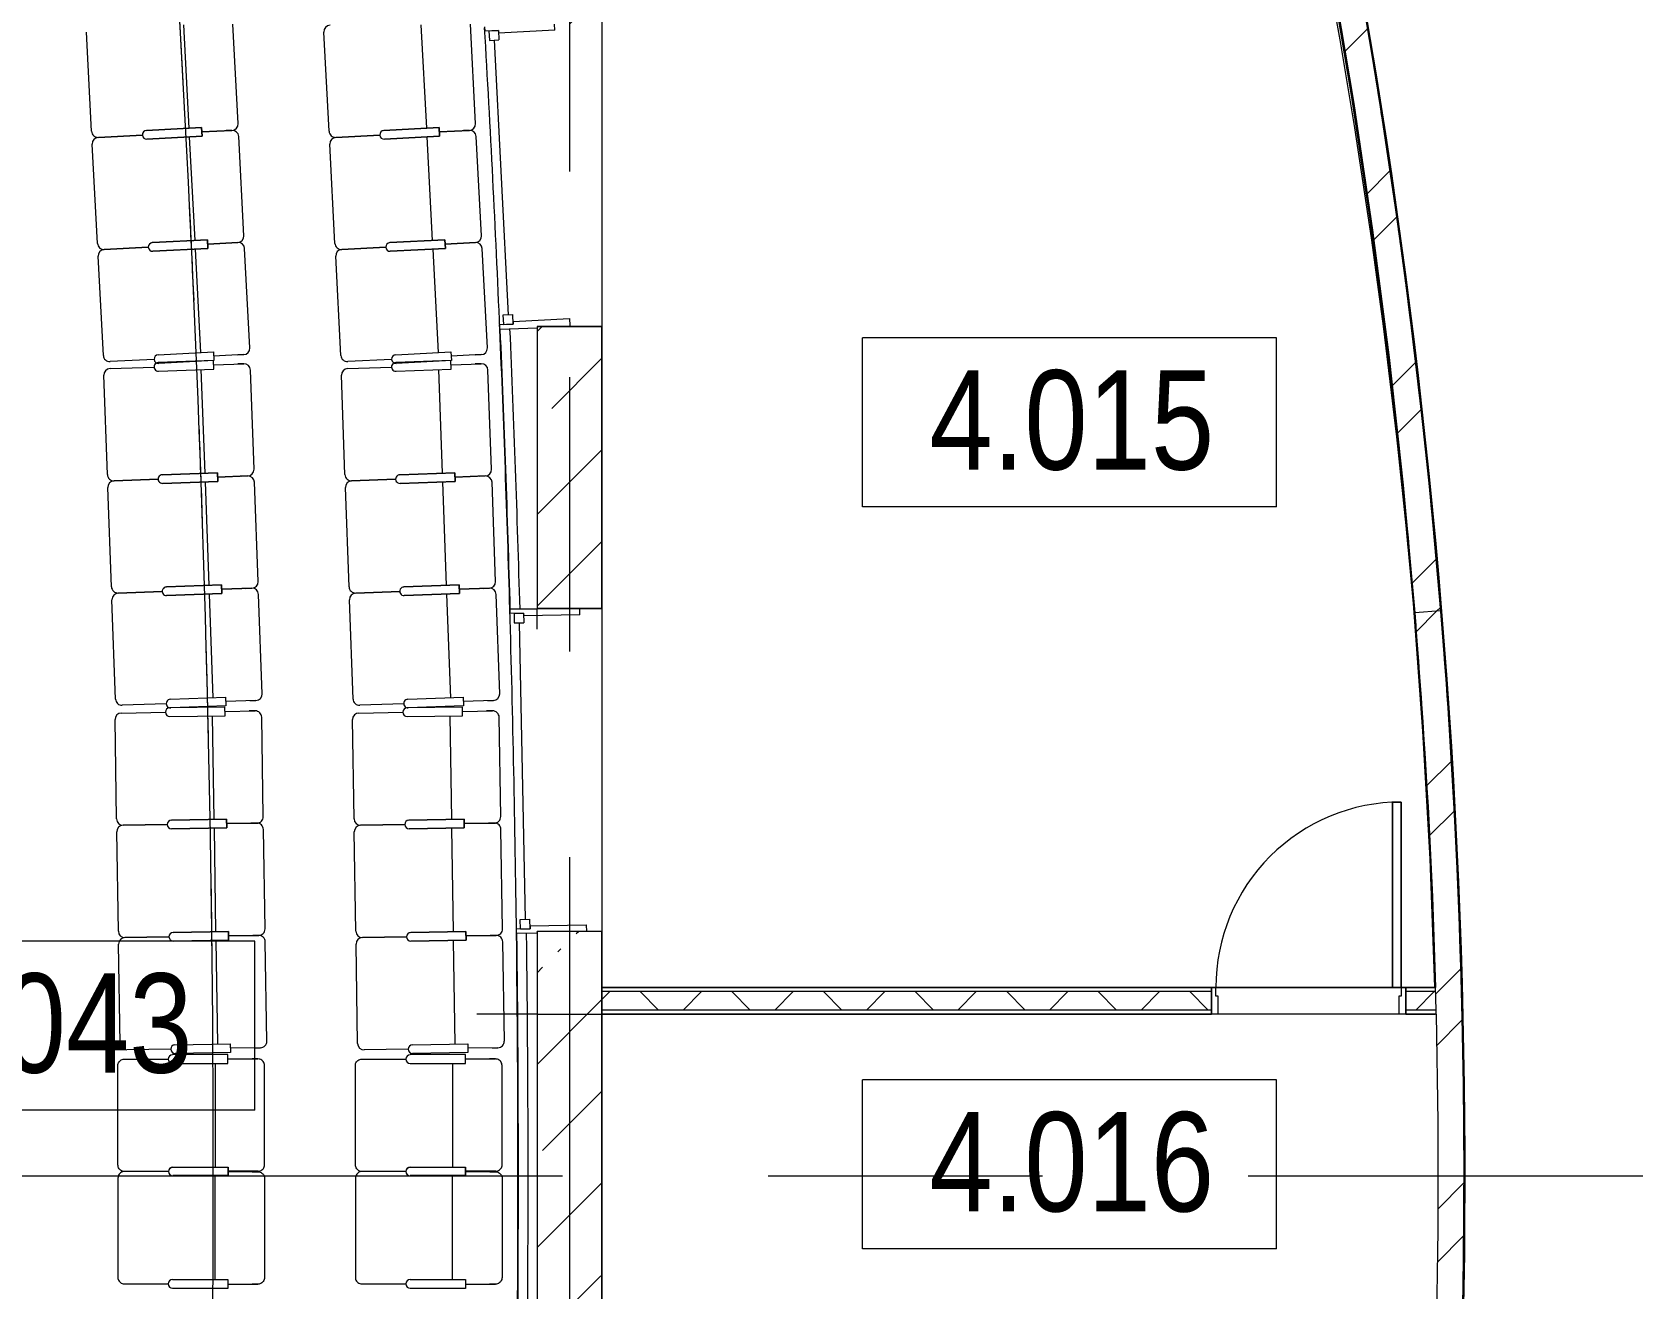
# Model space of a CAD drawing. Header units: millimetres. Extents: x 48966 to 294585, y -43515 to 30344.
# Drawn here: x 234487 to 241902, y -4205 to 1616 of the extents above; entities that cross this region are included whole.
import ezdxf

# ---------------------------------------------------------------- set-up
doc = ezdxf.new("R2010")
doc.units = ezdxf.units.MM
doc.linetypes.add('Осевые', pattern=[6350, 1270, -952.5, 3175, -952.5])
for name, color, linetype, lineweight in [('Двери', 7, 'Continuous', 9), ('Дуга', 7, 'Continuous', 9), ('Каркас_Импост', 7, 'Continuous', 9), ('Ломаная', 7, 'Continuous', 9), ('Марки помещений', 7, 'Continuous', 9), ('Мебель', 7, 'Continuous', 9), ('Общие ребра', 7, 'Continuous', 9), ('Окна', 7, 'Continuous', 9), ('Оси-2', 7, 'Осевые', 9), ('Остекление', 7, 'Continuous', 9), ('Панель', 7, 'Continuous', 9), ('Перекрытия', 7, 'Continuous', 9), ('Рассадка бельэтаж_альт_dwg-1', 7, 'Continuous', 9), ('Стены', 7, 'Continuous', 9), ('Стены-1', 7, 'Continuous', 18), ('Черная _1 сплошная', 7, 'Continuous', 9), ('Черная _2 сплошная', 7, 'Continuous', 9), ('Штриховка разреза-1', 7, 'Continuous', 9), ('Элементы узлов', 7, 'Continuous', 9)]:
    doc.layers.add(name, color=color, linetype=linetype, lineweight=lineweight)
doc.styles.add('Arial Narrow_1', font='Arial Narrow.ttf', dxfattribs={"height": 460})
pattern_1 = [(45, (108045.05, 0), (-502.8943, 502.8943), []), (45, (108045.05, 762), (-502.8943, 502.8943), [])]

# ---------------------------------------------------------------- blocks, each defined once
blk = doc.blocks.new('Зрительские места_балкон1 - Зрительские места_балкон1-6286681-План 4-го этажа на отм_ _6_600')
at = {"layer": 'Мебель'}
for start, end in [(354.25984, 5.740396), (3.159222, 3.441951), (2.527117, 2.804552), (1.895172, 2.163512), (1.263352, 1.514459), (0.631634, 0.841366)]:
    blk.add_arc((-93475, -9650), 91975, start, end, dxfattribs=at)
blk = doc.blocks.new('Дверь - Однопольная - ДВ2__21х9-6240697-План 4-го этажа на отм_ _6_600')
at = {"layer": 'Двери'}
for p, q in [((-429, -62.5), (-389, -62.5)), ((-429, -920.5), (-429, -62.5)), ((-389, -62.5), (-389, -920.5)), ((-389, -920.5), (-429, -920.5))]:
    blk.add_line(p, q, dxfattribs=at)
blk.add_arc((-429, -62.5), 858, 270, 0, dxfattribs=at)
at = {"layer": 'Каркас_Импост'}
for p, q in [((-450, 62.5), (-420, 62.5)), ((-450, -62.5), (-450, 62.5)), ((-420, 62.5), (-420, -22.5)), ((420, 62.5), (450, 62.5)), ((420, -22.5), (420, 62.5)), ((450, 62.5), (450, -62.5)), ((-430, -62.5), (-450, -62.5)), ((-430, -22.5), (-430, -62.5)), ((-420, -22.5), (-430, -22.5)), ((430, -22.5), (420, -22.5)), ((430, -62.5), (430, -22.5)), ((450, -62.5), (430, -62.5))]:
    blk.add_line(p, q, dxfattribs=at)
at = {"layer": 'Панель'}
for p, q in [((-389, -62.5), (-429, -62.5)), ((-429, -62.5), (-429, -920.5)), ((-389, -920.5), (-389, -62.5)), ((-429, -920.5), (-389, -920.5))]:
    blk.add_line(p, q, dxfattribs=at)
blk = doc.blocks.new('Фрамуга - 1400 x 1000 мм-7173681-План 4-го этажа на отм_ _6_600')
at = {"layer": 'Каркас_Импост'}
for p, q in [((-706.35, 162), (-734.487, 162)), ((-706.35, 162), (-706.35, -98.55)), ((630.15, 162), (661.9, 162)), ((630.15, -98.55), (630.15, 162)), ((-719.05, -98.55), (-674.6, -98.55)), ((-719.05, -143), (-719.05, -98.55)), ((-719.05, -98.55), (-706.35, -98.55)), ((-719.05, -98.55), (-719.05, -162)), ((-719.05, -143), (-674.6, -143)), ((-674.6, -143), (-674.6, -98.55)), ((598.4, -143), (598.4, -98.55)), ((642.85, -98.55), (598.4, -98.55)), ((642.85, -143), (598.4, -143)), ((630.15, -98.55), (642.85, -98.55)), ((642.85, -143), (642.85, -98.55)), ((642.85, -98.55), (642.85, -162)), ((-738.1, -162), (-719.05, -162)), ((661.9, -162), (642.85, -162))]:
    blk.add_line(p, q, dxfattribs=at)
at = {"layer": 'Остекление'}
blk.add_line((-674.6, -120.775), (598.4, -120.775), dxfattribs=at)
blk = doc.blocks.new('Фрамуга - 1500 x 1000 мм-7174146-План 4-го этажа на отм_ _6_600')
at = {"layer": 'Каркас_Импост'}
for p, q in [((-756.4, 162), (-785.9, 162)), ((-756.4, 162), (-756.4, -98.6)), ((680.1, 162), (711.1, 162)), ((680.1, -98.6), (680.1, 162)), ((-769.1, -98.6), (-724.6, -98.6)), ((-769.1, -143), (-769.1, -98.6)), ((-769.1, -98.6), (-756.4, -98.6)), ((-769.1, -98.6), (-769.1, -162)), ((-769.1, -143), (-724.6, -143)), ((-724.6, -143), (-724.6, -98.6)), ((648.4, -143), (648.4, -98.6)), ((692.8, -98.6), (648.4, -98.6)), ((692.8, -143), (648.4, -143)), ((680.1, -98.6), (692.8, -98.6)), ((692.8, -143), (692.8, -98.6)), ((692.8, -98.6), (692.8, -162)), ((-788.1, -162), (-769.1, -162)), ((711.9, -162), (692.8, -162))]:
    blk.add_line(p, q, dxfattribs=at)
at = {"layer": 'Остекление'}
blk.add_line((-724.6, -120.8), (648.4, -120.8), dxfattribs=at)
blk = doc.blocks.new('Рассадка бельэтаж_альт_dwg_Сидения_бельэтаж_dwg-6688605-План 4-го этажа на отм_ _6_600-7290137-План 4-го этажа на отм_ _6_600')
at = {"layer": 'Дуга'}
for centre, start, end in [((11790, 13651.4), 93.00576, 273.00576), ((11790, 13651.4), 93.00576, 273.00576), ((12890, 13651.4), 93.00576, 273.00576), ((12890, 13651.4), 93.00576, 273.00576), ((11817.3, 13132.1), 93.00576, 273.00576), ((11817.3, 13132.1), 93.00576, 273.00576), ((12917.3, 13132.1), 93.00576, 273.00576), ((12917.3, 13132.1), 93.00576, 273.00576), ((11844.6, 12612.8), 93.00576, 273.00576), ((12944.6, 12612.8), 93.00576, 273.00576), ((11844.2, 12577), 92.07713, 272.07713), ((12944.2, 12577), 92.07713, 272.07713), ((11863.1, 12057.3), 92.07713, 272.07713), ((11863.1, 12057.3), 92.07713, 272.07713), ((12963.1, 12057.3), 92.07713, 272.07713), ((12963.1, 12057.3), 92.07713, 272.07713), ((11881.9, 11537.6), 92.07713, 272.07713), ((11881.9, 11537.6), 92.07713, 272.07713), ((12981.9, 11537.6), 92.07713, 272.07713), ((12981.9, 11537.6), 92.07713, 272.07713), ((11896.7, 10977.6), 90.91012, 270.91012), ((11900.8, 11018), 92.07713, 272.07713), ((12996.7, 10977.6), 90.91012, 270.91012), ((13000.8, 11018), 92.07713, 272.07713), ((11905, 10457.7), 90.91012, 270.91012), ((11905, 10457.7), 90.91012, 270.91012), ((13005, 10457.7), 90.91012, 270.91012), ((13005, 10457.7), 90.91012, 270.91012), ((11913.3, 9937.8), 90.91012, 270.91012), ((11913.3, 9937.8), 90.91012, 270.91012), ((13013.3, 9937.8), 90.91012, 270.91012), ((13013.3, 9937.8), 90.91012, 270.91012), ((11921.5, 9417.8), 90.91012, 270.91012), ((13021.5, 9417.8), 90.91012, 270.91012), ((11910.1, 9371.7), 90.08875, 270.08875), ((13010.1, 9371.7), 90.08875, 270.08875), ((11910.9, 8851.7), 90.08875, 270.08875), ((11910.9, 8850.3), 89.91125, 269.91125), ((13010.9, 8851.7), 90.08875, 270.08875), ((13010.9, 8850.3), 89.91125, 269.91125), ((11910.1, 8330.3), 89.91125, 269.91125), ((13010.1, 8330.3), 89.91125, 269.91125)]:
    blk.add_arc(centre, 20, start, end, dxfattribs=at)
at = {"layer": 'Ломаная'}
for p, q in [((12213.4, 13703.7), (12189.3, 14163.1)), ((13313.4, 13703.7), (13289.3, 14163.1)), ((11535, 13668.1), (11510.8, 14127.4)), ((11960.1, 14161), (11985.3, 13681.7)), ((12635, 13668.1), (12610.8, 14127.4)), ((13060.1, 14161), (13085.3, 13681.7)), ((12240.7, 13184.4), (12216.6, 13643.8)), ((13340.7, 13184.4), (13316.6, 13643.8)), ((11562.2, 13148.8), (11538.1, 13608.1)), ((11987.4, 13641.7), (12012.6, 13162.4)), ((12662.2, 13148.8), (12638.1, 13608.1)), ((13087.4, 13641.7), (13112.6, 13162.4)), ((12268, 12665.1), (12243.8, 13124.5)), ((13368, 12665.1), (13343.8, 13124.5)), ((11589.5, 12629.5), (11565.4, 13088.9)), ((12014.7, 13122.5), (12039.8, 12643.1)), ((12689.5, 12629.5), (12665.4, 13088.9)), ((13114.7, 13122.5), (13139.8, 12643.1)), ((11824.6, 12611.8), (11621, 12601.1)), ((12924.6, 12611.8), (12721, 12601.1)), ((11608.3, 12078.1), (11591.6, 12537.8)), ((11620.5, 12568.8), (11824.2, 12576.2)), ((12041.4, 12564.1), (12058.8, 12084.4)), ((12287.2, 12102.7), (12270.6, 12562.4)), ((12708.3, 12078.1), (12691.6, 12537.8)), ((12720.5, 12568.8), (12924.2, 12576.2)), ((13141.4, 12564.1), (13158.8, 12084.4)), ((13387.2, 12102.7), (13370.6, 12562.4)), ((11627.1, 11558.4), (11610.4, 12018.1)), ((12060.2, 12044.4), (12077.6, 11564.7)), ((12306.1, 11583), (12289.4, 12042.7)), ((12727.1, 11558.4), (12710.4, 12018.1)), ((13160.2, 12044.4), (13177.6, 11564.7)), ((13406.1, 11583), (13389.4, 12042.7)), ((11646, 11038.8), (11629.3, 11498.5)), ((12079.1, 11524.8), (12096.5, 11045.1)), ((12324.9, 11063.4), (12308.3, 11523.1)), ((12746, 11038.8), (12729.3, 11498.5)), ((13179.1, 11524.8), (13196.5, 11045.1)), ((13424.9, 11063.4), (13408.3, 11523.1)), ((11672.9, 10974.1), (11876.7, 10977.3)), ((11880.8, 11017.3), (11677, 11009.9)), ((12772.9, 10974.1), (12976.7, 10977.3)), ((12980.8, 11017.3), (12777, 11009.9)), ((11650.7, 10483.7), (11643.4, 10943.6)), ((12093.6, 10960.8), (12101.2, 10480.8)), ((12330, 10494.5), (12322.7, 10954.4)), ((12750.7, 10483.7), (12743.4, 10943.6)), ((13193.6, 10960.8), (13201.2, 10480.8)), ((13430, 10494.5), (13422.7, 10954.4)), ((11658.9, 9963.7), (11651.6, 10423.7)), ((12101.9, 10440.8), (12109.5, 9960.9)), ((12338.3, 9974.5), (12331, 10434.5)), ((12758.9, 9963.7), (12751.6, 10423.7)), ((13201.9, 10440.8), (13209.5, 9960.9)), ((13438.3, 9974.5), (13431, 10434.5)), ((11667.2, 9443.8), (11659.9, 9903.8)), ((12110.1, 9920.9), (12117.8, 9441)), ((12346.5, 9454.6), (12339.2, 9914.5)), ((12767.2, 9443.8), (12759.9, 9903.8)), ((13210.1, 9920.9), (13217.8, 9441)), ((13446.5, 9454.6), (13439.2, 9914.5)), ((11901.5, 9417.5), (11697.7, 9414.3)), ((13001.5, 9417.5), (12797.7, 9414.3)), ((12106.7, 9352), (12106.7, 8872)), ((12165.9, 9372.1), (12305.6, 9372.1)), ((13206.7, 9352), (13206.7, 8872)), ((13265.9, 9372.1), (13405.6, 9372.1)), ((12106.7, 8350), (12106.7, 8830)), ((12306.4, 8852.3), (12166.7, 8852.3)), ((12306.4, 8849.7), (12166.7, 8849.7)), ((13206.7, 8350), (13206.7, 8830)), ((13406.4, 8852.3), (13266.7, 8852.3)), ((13406.4, 8849.7), (13266.7, 8849.7)), ((12165.9, 8329.9), (12305.6, 8329.9)), ((13265.9, 8329.9), (13405.6, 8329.9))]:
    blk.add_line(p, q, dxfattribs=at)
at = {"layer": 'Ломаная', "flags": 128}
for points in [[(11770.1, 13650.4), (11566.5, 13639.7)], [(12044.5, 13684.8), (11789, 13671.4), (12044.5, 13684.8), (12046.6, 13644.9), (11791.1, 13631.4), (12046.6, 13644.9)], [(12185, 13672.2), (12157.5, 13670.7), (12185, 13672.2), (12045.5, 13664.8)], [(12870.1, 13650.4), (12666.5, 13639.7)], [(13144.5, 13684.8), (12889, 13671.4), (13144.5, 13684.8), (13146.6, 13644.9), (12891.1, 13631.4), (13146.6, 13644.9)], [(13285, 13672.2), (13257.5, 13670.7), (13285, 13672.2), (13145.5, 13664.8)], [(11797.3, 13131.1), (11593.7, 13120.4)], [(12071.7, 13165.5), (11816.3, 13152.1), (12071.7, 13165.5), (12073.8, 13125.6), (11818.4, 13112.2), (12073.8, 13125.6)], [(12212.3, 13152.9), (12184.7, 13151.4), (12212.3, 13152.9), (12072.8, 13145.5)], [(12897.3, 13131.1), (12693.7, 13120.4)], [(13171.7, 13165.5), (12916.3, 13152.1), (13171.7, 13165.5), (13173.8, 13125.6), (12918.4, 13112.2), (13173.8, 13125.6)], [(13312.3, 13152.9), (13284.7, 13151.4), (13312.3, 13152.9), (13172.8, 13145.5)], [(12118, 12086.6), (11862.3, 12077.3), (12118, 12086.6), (12119.5, 12046.6), (11863.8, 12037.3), (12119.5, 12046.6)], [(13218, 12086.6), (12962.3, 12077.3), (13218, 12086.6), (13219.5, 12046.6), (12963.8, 12037.3), (13219.5, 12046.6)], [(11843.1, 12056.6), (11639.3, 12049.2)], [(12258.4, 12071.6), (12230.8, 12070.6), (12258.4, 12071.6), (12118.7, 12066.6)], [(12943.1, 12056.6), (12739.3, 12049.2)], [(13358.4, 12071.6), (13330.8, 12070.6), (13358.4, 12071.6), (13218.7, 12066.6)], [(12136.8, 11566.9), (11881.2, 11557.6), (12136.8, 11566.9), (12138.3, 11526.9), (11882.6, 11517.7), (12138.3, 11526.9)], [(13236.8, 11566.9), (12981.2, 11557.6), (13236.8, 11566.9), (13238.3, 11526.9), (12982.6, 11517.7), (13238.3, 11526.9)], [(11861.9, 11536.9), (11658.2, 11529.5)], [(12277.2, 11552), (12249.6, 11551), (12277.2, 11552), (12137.6, 11546.9)], [(12961.9, 11536.9), (12758.2, 11529.5)], [(13377.2, 11552), (13349.6, 11551), (13377.2, 11552), (13237.6, 11546.9)], [(11885, 10457.4), (11681.2, 10454.2)], [(12160.5, 10481.8), (11904.7, 10477.7), (12160.5, 10481.8), (12161.1, 10441.8), (11905.3, 10437.7), (12161.1, 10441.8)], [(12300.5, 10464), (12272.9, 10463.6), (12300.5, 10464), (12160.8, 10461.8)], [(12985, 10457.4), (12781.2, 10454.2)], [(13260.5, 10481.8), (13004.7, 10477.7), (13260.5, 10481.8), (13261.1, 10441.8), (13005.3, 10437.7), (13261.1, 10441.8)], [(13400.5, 10464), (13372.9, 10463.6), (13400.5, 10464), (13260.8, 10461.8)], [(11893.3, 9937.5), (11689.4, 9934.2)], [(12168.7, 9961.8), (11912.9, 9957.8), (12168.7, 9961.8), (12169.4, 9921.8), (11913.6, 9917.8), (12169.4, 9921.8)], [(12308.8, 9944.1), (12281.2, 9943.6), (12308.8, 9944.1), (12169.1, 9941.8)], [(12993.3, 9937.5), (12789.4, 9934.2)], [(13268.7, 9961.8), (13012.9, 9957.8), (13268.7, 9961.8), (13269.4, 9921.8), (13013.6, 9917.8), (13269.4, 9921.8)], [(13408.8, 9944.1), (13381.2, 9943.6), (13408.8, 9944.1), (13269.1, 9941.8)]]:
    blk.add_lwpolyline(points, close=True, dxfattribs=at)
for points in [[(11843.5, 12632.8), (12099, 12646.2), (12101.1, 12606.3), (11845.6, 12592.9)], [(11844.9, 12557), (12100.6, 12566.2), (12099.2, 12606.2), (11843.5, 12596.9)], [(12212, 12632.1), (12239.6, 12633.6), (12100.1, 12626.3)], [(12943.5, 12632.8), (13199, 12646.2), (13201.1, 12606.3), (12945.6, 12592.9)], [(12944.9, 12557), (13200.6, 12566.2), (13199.2, 12606.2), (12943.5, 12596.9)], [(13312, 12632.1), (13339.6, 12633.6), (13200.1, 12626.3)], [(12099.9, 12586.2), (12239.5, 12591.3), (12211.9, 12590.3)], [(13199.9, 12586.2), (13339.5, 12591.3), (13311.9, 12590.3)], [(11897.1, 10957.7), (12152.9, 10961.7), (12152.2, 11001.7), (11896.4, 10997.6)], [(11900, 11038), (12155.7, 11047.2), (12157.1, 11007.3), (11901.5, 10998)], [(12152.5, 10981.7), (12292.2, 10983.9), (12264.6, 10983.5)], [(12268.5, 11031.3), (12296, 11032.3), (12156.4, 11027.3)], [(12997.1, 10957.7), (13252.9, 10961.7), (13252.2, 11001.7), (12996.4, 10997.6)], [(13000, 11038), (13255.7, 11047.2), (13257.1, 11007.3), (13001.5, 10998)], [(13252.5, 10981.7), (13392.2, 10983.9), (13364.6, 10983.5)], [(13368.5, 11031.3), (13396, 11032.3), (13256.4, 11027.3)], [(11921.2, 9437.8), (12177, 9441.9), (12177.6, 9401.9), (11921.8, 9397.8)], [(12289.4, 9423.7), (12317, 9424.1), (12177.3, 9421.9)], [(13021.2, 9437.8), (13277, 9441.9), (13277.6, 9401.9), (13021.8, 9397.8)], [(13389.4, 9423.7), (13417, 9424.1), (13277.3, 9421.9)], [(11890.9, 8851.6), (11687, 8851.6), (11682.3, 8851.7), (11677.8, 8852.8), (11673.4, 8854.6), (11669.4, 8857), (11665.8, 8860.1), (11662.7, 8863.7), (11660.3, 8867.7), (11658.5, 8872), (11657.4, 8876.6), (11657, 8881.3), (11657, 9341.3), (11656.6, 9346), (11657.7, 9350.6), (11659.5, 9354.9), (11662, 9358.9), (11665, 9362.5), (11668.6, 9365.6), (11672.6, 9368), (11677, 9369.8), (11681.5, 9371), (11686.2, 9371.3), (11890.1, 9371.3)], [(11910.1, 9351.7), (12166, 9351.7), (12166, 9392.1), (11910.1, 9392.1)], [(12278.8, 8852.2), (12306.4, 8852.2), (12311.1, 8852.7), (12315.7, 8853.8), (12320.1, 8855.6), (12324.1, 8858), (12327.6, 8861.1), (12330.7, 8864.7), (12333.2, 8868.7), (12334.9, 8873.1), (12336, 8877.6), (12336.4, 8882.3), (12336.4, 9342.3), (12335.3, 9347), (12334.2, 9351.6), (12332.4, 9355.9), (12329.9, 9360), (12326.9, 9363.5), (12323.3, 9366.6), (12319.3, 9369), (12314.9, 9370.8), (12310.3, 9371.9), (12305.6, 9372.3), (12278, 9372.3)], [(12990.9, 8851.6), (12787, 8851.6), (12782.3, 8851.7), (12777.8, 8852.8), (12773.4, 8854.6), (12769.4, 8857), (12765.8, 8860.1), (12762.7, 8863.7), (12760.3, 8867.7), (12758.5, 8872), (12757.4, 8876.6), (12757, 8881.3), (12757, 9341.3), (12756.6, 9346), (12757.7, 9350.6), (12759.5, 9354.9), (12762, 9358.9), (12765, 9362.5), (12768.6, 9365.6), (12772.6, 9368), (12777, 9369.8), (12781.5, 9371), (12786.2, 9371.3), (12990.1, 9371.3)], [(13010.1, 9351.7), (13266, 9351.7), (13266, 9392.1), (13010.1, 9392.1)], [(13378.8, 8852.2), (13406.4, 8852.2), (13411.1, 8852.7), (13415.7, 8853.8), (13420.1, 8855.6), (13424.1, 8858), (13427.6, 8861.1), (13430.7, 8864.7), (13433.2, 8868.7), (13434.9, 8873.1), (13436, 8877.6), (13436.4, 8882.3), (13436.4, 9342.3), (13435.3, 9347), (13434.2, 9351.6), (13432.4, 9355.9), (13429.9, 9360), (13426.9, 9363.5), (13423.3, 9366.6), (13419.3, 9369), (13414.9, 9370.8), (13410.3, 9371.9), (13405.6, 9372.3), (13378, 9372.3)], [(11890.9, 8850.3), (11687, 8850.3), (11682.3, 8850.3), (11677.8, 8849.2), (11673.4, 8847.4), (11669.4, 8844.9), (11665.8, 8841.9), (11662.7, 8838.3), (11660.3, 8834.3), (11658.5, 8829.9), (11657.4, 8825.4), (11657, 8820.7), (11657, 8360.7), (11656.6, 8356), (11657.7, 8351.4), (11659.5, 8347.1), (11662, 8343), (11665, 8339.5), (11668.6, 8336.4), (11672.6, 8333.9), (11677, 8332.1), (11681.5, 8331), (11686.2, 8330.6), (11890.1, 8330.6)], [(11910.9, 8871.7), (12166.7, 8871.7), (12166.7, 8832.1), (11910.9, 8832.1)], [(11910.9, 8830.3), (12166.7, 8830.3), (12166.7, 8869.9), (11910.9, 8869.9)], [(12278.8, 8849.7), (12306.4, 8849.7), (12311.1, 8849.3), (12315.7, 8848.2), (12320.1, 8846.4), (12324.1, 8843.9), (12327.6, 8840.9), (12330.7, 8837.3), (12333.2, 8833.3), (12334.9, 8828.9), (12336, 8824.3), (12336.4, 8819.6), (12336.4, 8359.6), (12335.3, 8354.9), (12334.2, 8350.4), (12332.4, 8346), (12329.9, 8342), (12326.9, 8338.4), (12323.3, 8335.4), (12319.3, 8332.9), (12314.9, 8331.1), (12310.3, 8330), (12305.6, 8329.7), (12278, 8329.7)], [(12990.9, 8850.3), (12787, 8850.3), (12782.3, 8850.3), (12777.8, 8849.2), (12773.4, 8847.4), (12769.4, 8844.9), (12765.8, 8841.9), (12762.7, 8838.3), (12760.3, 8834.3), (12758.5, 8829.9), (12757.4, 8825.4), (12757, 8820.7), (12757, 8360.7), (12756.6, 8356), (12757.7, 8351.4), (12759.5, 8347.1), (12762, 8343), (12765, 8339.5), (12768.6, 8336.4), (12772.6, 8333.9), (12777, 8332.1), (12781.5, 8331), (12786.2, 8330.6), (12990.1, 8330.6)], [(13010.9, 8871.7), (13266.7, 8871.7), (13266.7, 8832.1), (13010.9, 8832.1)], [(13010.9, 8830.3), (13266.7, 8830.3), (13266.7, 8869.9), (13010.9, 8869.9)], [(13378.8, 8849.7), (13406.4, 8849.7), (13411.1, 8849.3), (13415.7, 8848.2), (13420.1, 8846.4), (13424.1, 8843.9), (13427.6, 8840.9), (13430.7, 8837.3), (13433.2, 8833.3), (13434.9, 8828.9), (13436, 8824.3), (13436.4, 8819.6), (13436.4, 8359.6), (13435.3, 8354.9), (13434.2, 8350.4), (13432.4, 8346), (13429.9, 8342), (13426.9, 8338.4), (13423.3, 8335.4), (13419.3, 8332.9), (13414.9, 8331.1), (13410.3, 8330), (13405.6, 8329.7), (13378, 8329.7)], [(11910.1, 8350.3), (12166, 8350.3), (12166, 8309.9), (11910.1, 8309.9)], [(13010.1, 8350.3), (13266, 8350.3), (13266, 8309.9), (13010.1, 8309.9)]]:
    blk.add_lwpolyline(points, dxfattribs=at)
at = {"layer": 'Ломаная'}
for centre, start, end in [((12640.8, 14129), 93.00576, 183.00576), ((11564.9, 13669.6), 183.00576, 273.00576), ((12183.5, 13702.1), 273.00576, 3.00576), ((12186.6, 13642.2), 3.00576, 93.00576), ((12664.9, 13669.6), 183.00576, 273.00576), ((13283.5, 13702.1), 273.00576, 3.00576), ((13286.6, 13642.2), 3.00576, 93.00576), ((11568.1, 13609.7), 93.00576, 183.00576), ((12668.1, 13609.7), 93.00576, 183.00576), ((11592.2, 13150.3), 183.00576, 273.00576), ((12210.7, 13182.8), 273.00576, 3.00576), ((12213.9, 13122.9), 3.00576, 93.00576), ((12692.2, 13150.3), 183.00576, 273.00576), ((13310.7, 13182.8), 273.00576, 3.00576), ((13313.9, 13122.9), 3.00576, 93.00576), ((11595.3, 13090.4), 93.00576, 183.00576), ((12695.3, 13090.4), 93.00576, 183.00576), ((11619.4, 12631.1), 183.00576, 273.00576), ((12238, 12663.5), 273.00576, 3.00576), ((12719.4, 12631.1), 183.00576, 273.00576), ((13338, 12663.5), 273.00576, 3.00576), ((11621.6, 12538.9), 92.07713, 182.07713), ((12240.6, 12561.3), 2.07713, 92.07713), ((12721.6, 12538.9), 92.07713, 182.07713), ((13340.6, 12561.3), 2.07713, 92.07713), ((12257.3, 12101.6), 272.07713, 2.07713), ((13357.3, 12101.6), 272.07713, 2.07713), ((11638.3, 12079.2), 182.07713, 272.07713), ((11640.4, 12019.2), 92.07713, 182.07713), ((12259.4, 12041.7), 2.07713, 92.07713), ((12738.3, 12079.2), 182.07713, 272.07713), ((12740.4, 12019.2), 92.07713, 182.07713), ((13359.4, 12041.7), 2.07713, 92.07713), ((12276.1, 11582), 272.07713, 2.07713), ((13376.1, 11582), 272.07713, 2.07713), ((11657.1, 11559.5), 182.07713, 272.07713), ((11659.3, 11499.5), 92.07713, 182.07713), ((12278.3, 11522), 2.07713, 92.07713), ((12757.1, 11559.5), 182.07713, 272.07713), ((12759.3, 11499.5), 92.07713, 182.07713), ((13378.3, 11522), 2.07713, 92.07713), ((12295, 11062.3), 272.07713, 2.07713), ((13395, 11062.3), 272.07713, 2.07713), ((11673.4, 10944.1), 90.91012, 180.91012), ((11675.9, 11039.8), 182.07713, 272.07713), ((12292.7, 10953.9), 0.91012, 90.91012), ((12773.4, 10944.1), 90.91012, 180.91012), ((12775.9, 11039.8), 182.07713, 272.07713), ((13392.7, 10953.9), 0.91012, 90.91012), ((11680.7, 10484.2), 180.91012, 270.91012), ((12300, 10494), 270.91012, 0.91012), ((12301, 10434), 0.91012, 90.91012), ((12780.7, 10484.2), 180.91012, 270.91012), ((13400, 10494), 270.91012, 0.91012), ((13401, 10434), 0.91012, 90.91012), ((11681.6, 10424.2), 90.91012, 180.91012), ((12781.6, 10424.2), 90.91012, 180.91012), ((11688.9, 9964.2), 180.91012, 270.91012), ((12308.3, 9974.1), 270.91012, 0.91012), ((12309.2, 9914.1), 0.91012, 90.91012), ((12788.9, 9964.2), 180.91012, 270.91012), ((13408.3, 9974.1), 270.91012, 0.91012), ((13409.2, 9914.1), 0.91012, 90.91012), ((11689.9, 9904.2), 90.91012, 180.91012), ((12789.9, 9904.2), 90.91012, 180.91012), ((11697.2, 9444.3), 180.91012, 270.91012), ((12316.5, 9454.1), 270.91012, 0.91012), ((12797.2, 9444.3), 180.91012, 270.91012), ((13416.5, 9454.1), 270.91012, 0.91012)]:
    blk.add_arc(centre, 30, start, end, dxfattribs=at)
blk = doc.blocks.new('Рассадка бельэтаж_альт_dwg-7290136-План 4-го этажа на отм_ _6_600')
blk.add_blockref('Рассадка бельэтаж_альт_dwg_Сидения_бельэтаж_dwg-6688605-План 4-го этажа на отм_ _6_600-7290137-План 4-го этажа на отм_ _6_600', (223009, -12211.7))
blk = doc.blocks.new('Марка помещения_Р - Марка помещения-4575829-План 4-го этажа на отм_ _6_600')
at = {"layer": 'Марки помещений'}
for p, q in [((-4.79375, -1.95625), (-4.79375, 1.95625)), ((4.79375, 1.95625), (-4.79375, 1.95625)), ((4.79375, -1.95625), (4.79375, 1.95625)), ((4.79375, -1.95625), (-4.79375, -1.95625))]:
    blk.add_line(p, q, dxfattribs=at)

msp = doc.modelspace()

# ---------------------------------------------------------------- hatches: boundary and pattern name
at = {"layer": 'Штриховка разреза-1'}
h = msp.add_hatch(dxfattribs=at)
h.set_pattern_fill('FP_2', color=256, style=0, pattern_type=2)
h.set_pattern_definition(pattern_1)
h.paths.add_polyline_path([(239527.2, -13632.9), (239728, -12998.1), (239892.9, -12441.5), (240058.2, -11840.7), (240211.7, -11236.8), (240353.4, -10630), (240483.3, -10020.5), (240601.1, -9408.7), (240707, -8794.6), (240800.9, -8178.6), (240882.7, -7560.8), (240952.5, -6941.6), (241010.1, -6321.1), (241055.6, -5699.7), (241088.9, -5077.4), (241110, -4454.7), (241119, -3831.6), (241115.8, -3208.5), (241100.4, -2585.5), (241071.6, -1963.1), (240953.1, -1971.2), (240972.9, -2389.4), (240990.4, -2932.9), (240998.3, -3432.9), (240996.8, -4031.6), (240987.3, -4557.9), (240964.8, -5155.4), (240938.7, -5646.4), (240900.3, -6189.9), (240852.7, -6732.6), (240780, -7402.8), (240729.5, -7815.3), (240654, -8354.8), (240569.3, -8893), (240475.3, -9429.7), (240372.1, -9964.7), (240259.8, -10497.8), (240138.4, -11028.9), (239975.6, -11682.9), (239852, -12143.3), (239721.6, -12601.9), (239584.3, -13058.4), (239400.9, -13632.9), (239511.6, -13632.9)], flags=0)
h.paths.add_polyline_path([(240891.8, -1073.2), (241011.6, -1065.1), (240954.9, -450.7), (240886.4, 162.4), (240806.1, 774.1), (240713.9, 1384.2), (240609.9, 1992.3), (240470.4, 2710.7), (240366.7, 3202), (240219.7, 3834.4), (240076.9, 4401.4), (239914.7, 4996.6), (239741, 5588.6), (239555.8, 6177.1), (239429.6, 6177.1), (239468.5, 6057.1), (239635.8, 5520), (239734.1, 5190.7), (239857.6, 4754.8), (240007.2, 4192.1), (240149.1, 3615.4), (240280.2, 3036.1), (240400.4, 2454.5), (240509.8, 1870.7), (240608.2, 1285), (240695.6, 697.5), (240772.1, 108.5), (240837.5, -481.8), (240853.9, -660.5)], flags=0)
h = msp.add_hatch(dxfattribs=at)
h.set_pattern_fill('FP_2', color=256, style=0, pattern_type=2)
h.set_pattern_definition(pattern_1)
h.paths.add_polyline_path([(240953.1, -1971.2), (241072.8, -1963), (241045.4, -1513.8), (241011.6, -1065.1), (240891.8, -1073.2), (240925.6, -1522), (240941.7, -1784.2)], flags=0)
h = msp.add_hatch(dxfattribs=at)
h.set_pattern_fill('FP_5', color=256, style=0, pattern_type=2)
h.set_pattern_definition([(45, (108045.05, 0), (-212.13203, 212.13203), []), (135, (108045.05, 0), (-212.13203, -212.13203), [])])
h.paths.add_polyline_path([(240848.9, -2912.9), (240990, -2912.9), (240987.8, -2827.9), (240848.9, -2827.9), (240848.9, -2907.9)], flags=0)
h.paths.add_polyline_path([(239948.9, -2912.9), (239948.9, -2827.9), (237126.7, -2827.9), (237126.7, -2912.9), (239260.4, -2912.9)], flags=0)
at = {"layer": 'Элементы узлов'}
h = msp.add_hatch(dxfattribs=at)
h.set_pattern_fill('FP_4', color=256, style=0, pattern_type=2)
h.set_pattern_definition([(45, (108045.05, 0), (-424.264, 424.264), [600, -100, 20, -100]), (45, (108045.05, 424), (-424.264, 424.264), [])])
h.paths.add_polyline_path([(237126.7, -11705.9), (237126.7, -9017.9), (236826.7, -9017.9), (236826.7, -11705.9), (236996.5, -11705.9)], flags=0)
h.paths.add_polyline_path([(237126.7, -7617.9), (237126.7, -6312.9), (236826.7, -6312.9), (236826.7, -7617.9)], flags=0)
h.paths.add_polyline_path([(236826.7, -4812.9), (237126.7, -4812.9), (237126.7, -2549.5), (236826.7, -2549.5), (236826.7, -4031.6)], flags=0)
h.paths.add_polyline_path([(236826.7, -1052.9), (237126.7, -1052.9), (237126.7, 252.1), (236826.7, 252.1), (236826.7, -660.5)], flags=0)
h.paths.add_polyline_path([(236826.7, 1652.1), (237126.7, 1652.1), (237126.7, 4342.1), (236826.7, 4342.1), (236826.7, 2710.7)], flags=0)

# ---------------------------------------------------------------- linework, layer by layer
at = {"layer": 'Общие ребра'}
for p, q in [((239948.9, -2807.9), (237128.7, -2807.9)), ((240982.2, -2807.9), (240848.9, -2807.9)), ((240987.8, -2827.9), (240987.2, -2807.9)), ((239948.9, -2827.9), (237126.7, -2827.9)), ((240987.8, -2827.9), (240848.9, -2827.9)), ((239948.9, -2912.9), (237126.7, -2912.9)), ((237126.7, -2932.9), (239948.9, -2932.9)), ((240990, -2912.9), (240848.9, -2912.9)), ((240848.9, -2932.9), (240985.4, -2932.9)), ((240990.4, -2932.9), (240990, -2912.9))]:
    msp.add_line(p, q, dxfattribs=at)
for centre, radius, start, end in [((145086.7, -3682.9), 91653, 1.641599, 2.452638), ((145086.7, -3682.9), 91698, 1.641369, 2.452638), ((209239.8, -3684.1), 31879.5, 341.81575, 3.09484), ((145086.7, -3682.9), 91653, 359.296118, 0.703882), ((145086.7, -3682.9), 91698, 359.295888, 0.704112), ((209239.8, -3684.1), 31759.5, 1.39151, 1.54491)]:
    msp.add_arc(centre, radius, start, end, dxfattribs=at)
at = {"layer": 'Оси-2'}
for p, q in [((236976.7, 25417.1), (236976.7, -41737.8)), ((258216.7, -3682.9), (199731.8, -3682.9))]:
    msp.add_line(p, q, dxfattribs=at)
at = {"layer": 'Перекрытия'}
for p, q in [((237126.7, 2492.1), (237126.7, -2807.9)), ((241010.4, -1065.2), (240891.8, -1073.2)), ((240891.8, -1073.2), (240895.9, -1132.7)), ((240945.8, -1864.2), (240953.1, -1971.2)), ((237126.7, -2807.9), (240987.2, -2807.9)), ((240848.9, -2807.9), (239948.9, -2807.9)), ((239948.9, -2807.9), (239948.9, -2932.9)), ((240848.9, -2932.9), (240848.9, -2807.9)), ((237126.7, -2932.9), (237126.7, -4432.9)), ((239948.9, -2932.9), (237126.7, -2932.9)), ((240990.4, -2932.9), (240848.9, -2932.9))]:
    msp.add_line(p, q, dxfattribs=at)
for centre, radius, start, end in [((210059, -3709.2), 30941.3, 5.4473, 11.56173), ((209239.8, -3684.1), 31879.5, 8.53086, 9.05688), ((209239.8, -3684.1), 31879.5, 7.40729, 7.93662), ((209239.8, -3684.1), 31879.5, 6.28437, 6.81634), ((209239.8, -3684.1), 31879.5, 5.16195, 5.69605), ((209239.8, -3684.1), 31879.5, 2.07664, 2.62355), ((209239.8, -3684.1), 31879.5, 0.95103, 1.49711), ((209239.8, -3684.1), 31879.5, 359.82542, 0.37057), ((209239.8, -3684.1), 31879.5, 358.69981, 359.2439)]:
    msp.add_arc(centre, radius, start, end, dxfattribs=at)
at = {"layer": 'Стены'}
for p, q in [((237126.7, 1652.1), (237126.7, 252.1)), ((236653.7, 239.2), (236826.7, 246.6)), ((236826.7, 252.1), (236955.6, 252.1)), ((236977.3, 252.1), (237126.7, 252.1)), ((236826.7, -1054.7), (236700.1, -1057.3)), ((236826.7, -1149.5), (236826.7, -1052.9)), ((237126.7, -1052.9), (236826.7, -1052.9)), ((236916, -1052.9), (236826.7, -1052.9)), ((237126.7, -1052.9), (237126.7, -1149.5)), ((237126.7, -1149.5), (237126.7, -2549.5)), ((236730.8, -2557), (236826.7, -2555)), ((236826.7, -2552.9), (236826.7, -2549.5)), ((237126.7, -2549.5), (237126.7, -2552.9)), ((239948.9, -2807.9), (240848.9, -2807.9)), ((239948.9, -2932.9), (239948.9, -2807.9)), ((240848.9, -2807.9), (240848.9, -2932.9)), ((240848.9, -2932.9), (239948.9, -2932.9))]:
    msp.add_line(p, q, dxfattribs=at)
for start, end in [(2.452638, 3.326639), (0.703871, 1.64161)]:
    msp.add_arc((145086.7, -3682.9), 91651, start, end, dxfattribs=at)
at = {"layer": 'Стены-1'}
for p, q in [((236653.7, 239.2), (236826.7, 246.6)), ((236826.7, 252.1), (236826.7, -1052.9)), ((236826.7, 252.1), (237126.7, 252.1)), ((236955.6, 252.1), (236977.4, 253.1)), ((237126.7, 252.1), (237126.7, -1052.9)), ((236700.1, -1057.3), (236826.7, -1054.7)), ((236826.7, -1052.9), (237126.7, -1052.9)), ((236826.7, -1052.9), (236826.7, -1054.7)), ((236826.7, -1052.9), (236916, -1052.9)), ((236730.8, -2557), (236826.7, -2555)), ((236826.7, -2552.9), (236826.7, -4812.9)), ((237126.7, -2552.9), (237126.7, -4812.9)), ((237126.7, -2807.9), (237128.7, -2807.9)), ((237126.7, -2932.9), (237126.7, -2807.9)), ((239948.9, -2932.9), (239948.9, -2807.9)), ((240848.9, -2932.9), (240848.9, -2807.9)), ((240987.2, -2807.9), (240982.2, -2807.9)), ((240982.2, -2807.9), (240987.2, -2807.9)), ((240990.4, -2932.9), (240985.4, -2932.9))]:
    msp.add_line(p, q, dxfattribs=at)
at = {"layer": 'Стены-1', "flags": 128}
for points in [[(240007.2, 4192.1), (240149.1, 3615.4), (240280.2, 3036.1), (240400.4, 2454.5), (240509.8, 1870.7), (240608.2, 1285), (240695.6, 697.5), (240772.1, 108.5), (240837.5, -481.8), (240891.8, -1073.2)], [(240388.1, 2491), (240498, 1908.3), (240597, 1323.7), (240685, 737.4), (240762.1, 149.5), (240828.2, -439.7), (240883.2, -1030.1), (240927.3, -1621.4), (240960.3, -2213.4), (240982.2, -2805.9)], [(240953.1, -1971.2), (240972.9, -2389.4), (240987.2, -2807.9)], [(240990.4, -2932.9), (240998.3, -3432.9), (240998.4, -3932.9), (240990.5, -4432.9)]]:
    msp.add_lwpolyline(points, dxfattribs=at)
at = {"layer": 'Стены-1'}
for centre, radius, start, end in [((209239.8, -3684.1), 31879.5, 341.81575, 18.0188), ((209239.8, -3684.1), 31884.5, 341.81575, 18.0188), ((209239.8, -3684.1), 31879.5, 4.71243, 18.0188), ((209239.8, -3684.1), 31759.5, 1.581, 11.2134), ((145086.7, -3682.9), 91651, 1.64161, 2.452638), ((209239.8, -3684.1), 31759.5, 3.09179, 4.71549), ((209239.8, -3684.1), 31879.5, 3.09484, 4.71243), ((145086.7, -3682.9), 91651, 359.296129, 0.703871)]:
    msp.add_arc(centre, radius, start, end, dxfattribs=at)
at = {"layer": 'Черная _1 сплошная'}
for q in [(236546.7, -2932.9), (237426.7, -2932.9)]:
    msp.add_line((236826.7, -2932.9), q, dxfattribs=at)
at = {"layer": 'Черная _2 сплошная'}
for p, q in [((237126.7, 252.1), (236826.7, 252.1)), ((236826.7, 252.1), (236826.7, -1052.9)), ((237126.7, -1052.9), (237126.7, 252.1)), ((236826.7, -1052.9), (237126.7, -1052.9)), ((237126.7, -2549.5), (236826.7, -2549.5)), ((236826.7, -2549.5), (236826.7, -4812.9)), ((237126.7, -4812.9), (237126.7, -2549.5))]:
    msp.add_line(p, q, dxfattribs=at)

# ---------------------------------------------------------------- block references
at = {"layer": 'Двери', "rotation": 180}
msp.add_blockref('Дверь - Однопольная - ДВ2__21х9-6240697-План 4-го этажа на отм_ _6_600', (240398.9, -2870.4), dxfattribs=at)
at = {"layer": 'Марки помещений', "xscale": 199.9999999999999, "yscale": 199.9999999999999, "zscale": 199.9999999999999}
for p in [(239291.3, -192.2), (234559.6, -2984.9), (239291.3, -3627.4)]:
    msp.add_blockref('Марка помещения_Р - Марка помещения-4575829-План 4-го этажа на отм_ _6_600', p, dxfattribs=at)
at = {"layer": 'Мебель'}
msp.add_blockref('Зрительские места_балкон1 - Зрительские места_балкон1-6286681-План 4-го этажа на отм_ _6_600', (236826.7, 5967.1), dxfattribs=at)
at = {"layer": 'Окна'}
for name, p, rotation in [('Фрамуга - 1400 x 1000 мм-7173681-План 4-го этажа на отм_ _6_600', (236782, 910.4), 272.8914851110951), ('Фрамуга - 1500 x 1000 мм-7174146-План 4-го этажа на отм_ _6_600', (236878.2, -1841.9), 271.1727404975238)]:
    msp.add_blockref(name, p, dxfattribs=dict(at, rotation=rotation))
at = {"layer": 'Рассадка бельэтаж_альт_dwg-1'}
msp.add_blockref('Рассадка бельэтаж_альт_dwg-7290136-План 4-го этажа на отм_ _6_600', (219, -300), dxfattribs=at)

# ---------------------------------------------------------------- texts
at = {"layer": 'Марки помещений', "char_height": 460, "width": 1587.341, "attachment_point": 1, "style": 'Arial Narrow_1'}
for s, insert in [('4.015', (238643.4, 49.6)), ('4.043', (233911.7, -2743.1)), ('4.016', (238643.4, -3385.6))]:
    msp.add_mtext(s, dxfattribs=dict(at, insert=insert))

doc.saveas('drawing.dxf')
